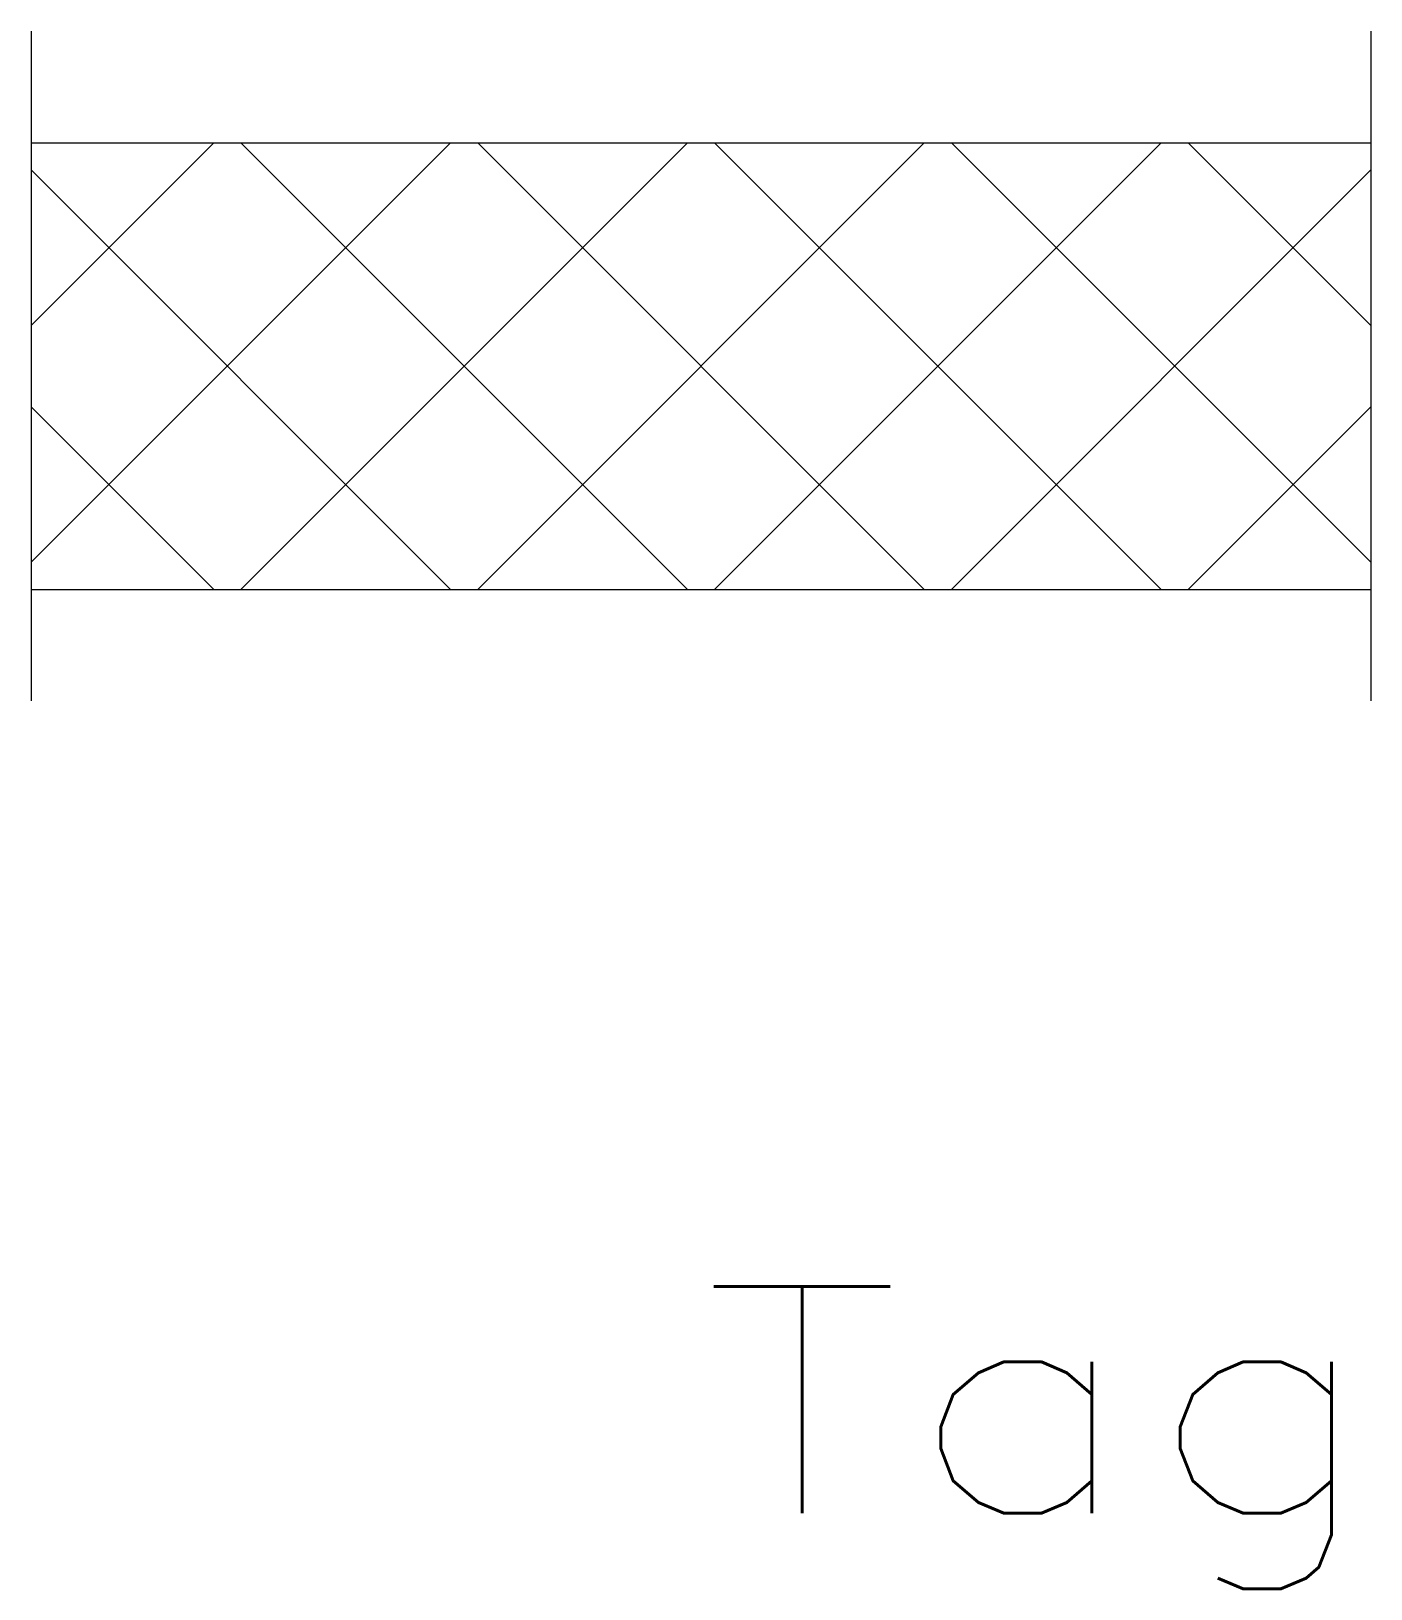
# Model space of a CAD drawing. Header units: inches. Extents: x -3.75 to 3.75, y -6.85 to 1.88.
import ezdxf
from ezdxf.enums import TextEntityAlignment as Align

# ---------------------------------------------------------------- set-up
doc = ezdxf.new("R2010")
doc.units = ezdxf.units.IN
doc.header["$MEASUREMENT"] = 0
doc.layers.get('0').update_dxf_attribs({"lineweight": 0})
doc.styles.add('STANDARD1', font='TXT.SHX')

# ---------------------------------------------------------------- blocks, each defined once
blk = doc.blocks.new('_X0')
at = {"color": 0}
for p, q in [((-3.75, -1.09835), (-1.40165, 1.25)), ((-3.75, 0.227476), (-2.727476, 1.25)), ((-2.575825, -1.25), (-0.075825, 1.25)), ((-0.075825, -1.25), (-2.575825, 1.25)), ((-1.25, -1.25), (1.25, 1.25)), ((1.25, -1.25), (-1.25, 1.25)), ((0.075825, -1.25), (2.575825, 1.25)), ((2.575825, -1.25), (0.075825, 1.25)), ((3.75, -1.09835), (1.40165, 1.25)), ((3.75, 0.227476), (2.727476, 1.25)), ((-1.40165, -1.25), (-3.75, 1.09835)), ((1.40165, -1.25), (3.75, 1.09835)), ((-2.727476, -1.25), (-3.75, -0.227476)), ((2.727476, -1.25), (3.75, -0.227476))]:
    blk.add_line(p, q, dxfattribs=at)

msp = doc.modelspace()

# ---------------------------------------------------------------- linework, layer by layer
for p, q in [((-3.75, 1.875), (-3.75, -1.875)), ((3.75, 1.875), (3.75, -1.875)), ((-3.75, 1.25), (3.75, 1.25)), ((-3.75, -1.25), (3.75, -1.25))]:
    msp.add_line(p, q)

# ---------------------------------------------------------------- block references
msp.add_blockref('_X0', (0, 0))

# ---------------------------------------------------------------- texts
at = {"color": 7, "linetype": 'Continuous', "style": 'STANDARD1', "width": 1.166667}
msp.add_text('Tag', height=1.27002, dxfattribs=at).set_placement((0.0013, -6.4222), (3.8114, -6.4222), align=Align.FIT)

doc.saveas('drawing.dxf')
